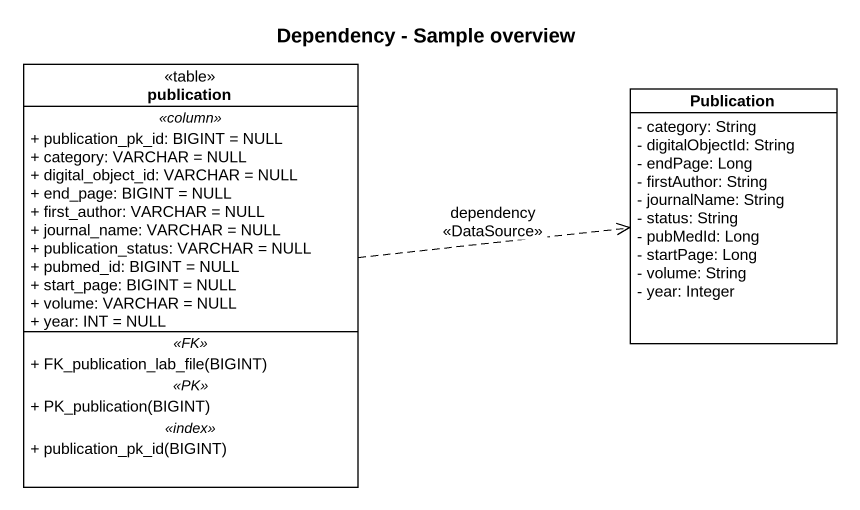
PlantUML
@startuml
title Dependency - Sample overview
hide circle
hide empty members
skinparam classAttributeIconSize 0
class publication <<table>> {
  .. <<column>> ..
  + publication_pk_id: BIGINT = NULL
  + category: VARCHAR = NULL
  + digital_object_id: VARCHAR = NULL
  + end_page: BIGINT = NULL
  + first_author: VARCHAR = NULL
  + journal_name: VARCHAR = NULL
  + publication_status: VARCHAR = NULL
  + pubmed_id: BIGINT = NULL
  + start_page: BIGINT = NULL
  + volume: VARCHAR = NULL
  + year: INT = NULL
  .. <<FK>> ..
  + FK_publication_lab_file(BIGINT)
  .. <<PK>> ..
  + PK_publication(BIGINT)
  .. <<index>> ..
  + publication_pk_id(BIGINT)
}
class Publication {
  - category: String
  - digitalObjectId: String
  - endPage: Long
  - firstAuthor: String
  - journalName: String
  - status: String
  - pubMedId: Long
  - startPage: Long
  - volume: String
  - year: Integer
}
publication .right.> Publication : dependency\n<<DataSource>>
@enduml
